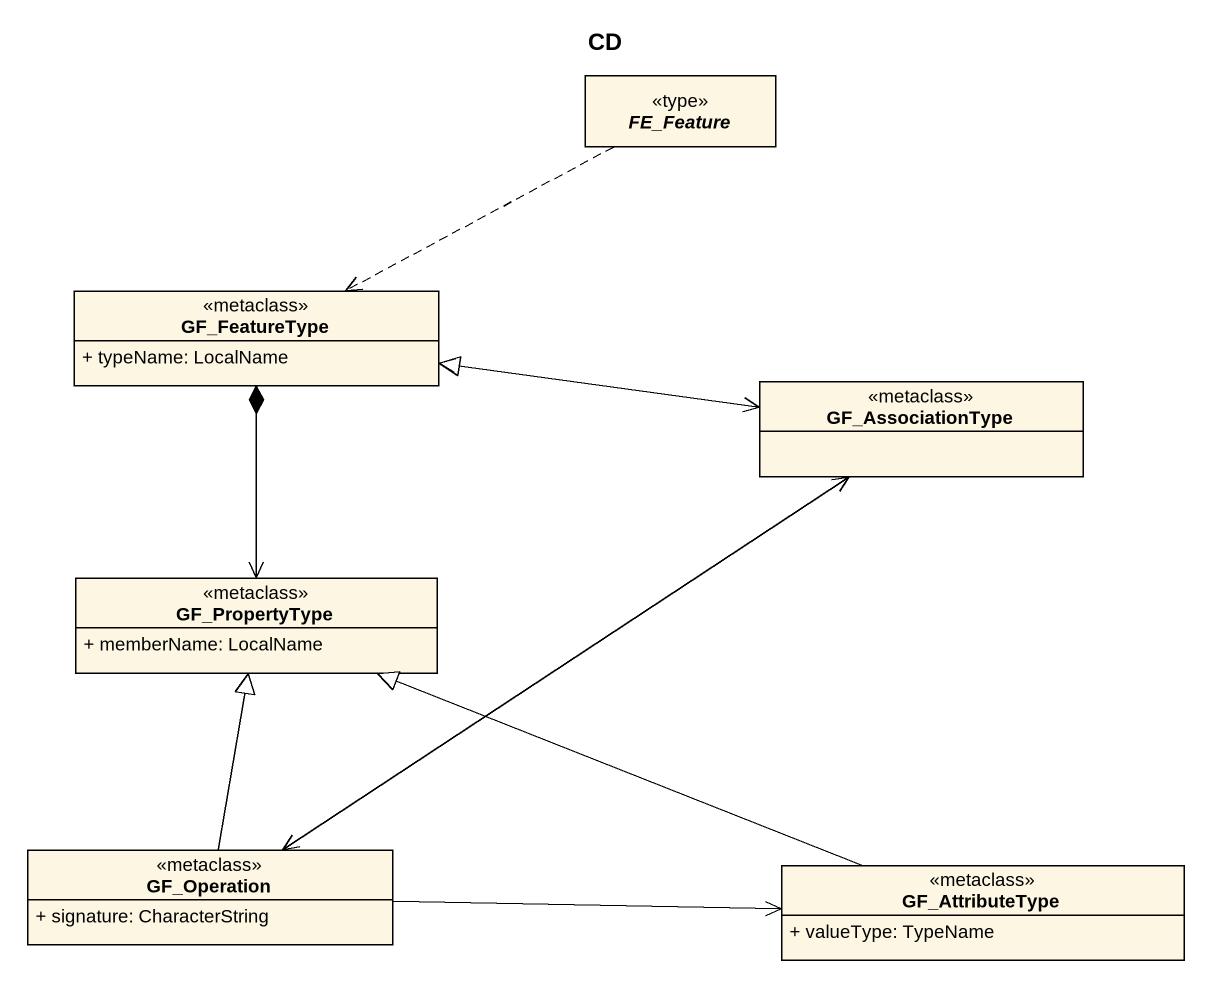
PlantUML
@startuml
title CD
hide circle
hide empty members
skinparam classAttributeIconSize 0
abstract class FE_Feature <<type>>
class GF_FeatureType <<metaclass>> {
  + typeName: LocalName
}
class GF_AssociationType <<metaclass>>
class GF_PropertyType <<metaclass>> {
  + memberName: LocalName
}
class GF_Operation <<metaclass>> {
  + signature: CharacterString
}
class GF_AttributeType <<metaclass>> {
  + valueType: TypeName
}
FE_Feature .left.> GF_FeatureType
GF_FeatureType <-right-> GF_AssociationType
GF_AssociationType -left-|> GF_FeatureType
GF_PropertyType <-up-* GF_FeatureType
GF_Operation <-up-> GF_AssociationType
GF_Operation -up-|> GF_PropertyType
GF_Operation -right-> GF_AttributeType
GF_Operation -right-> GF_AttributeType
GF_Operation -right-> GF_AttributeType
GF_AttributeType -left-|> GF_PropertyType
@enduml
